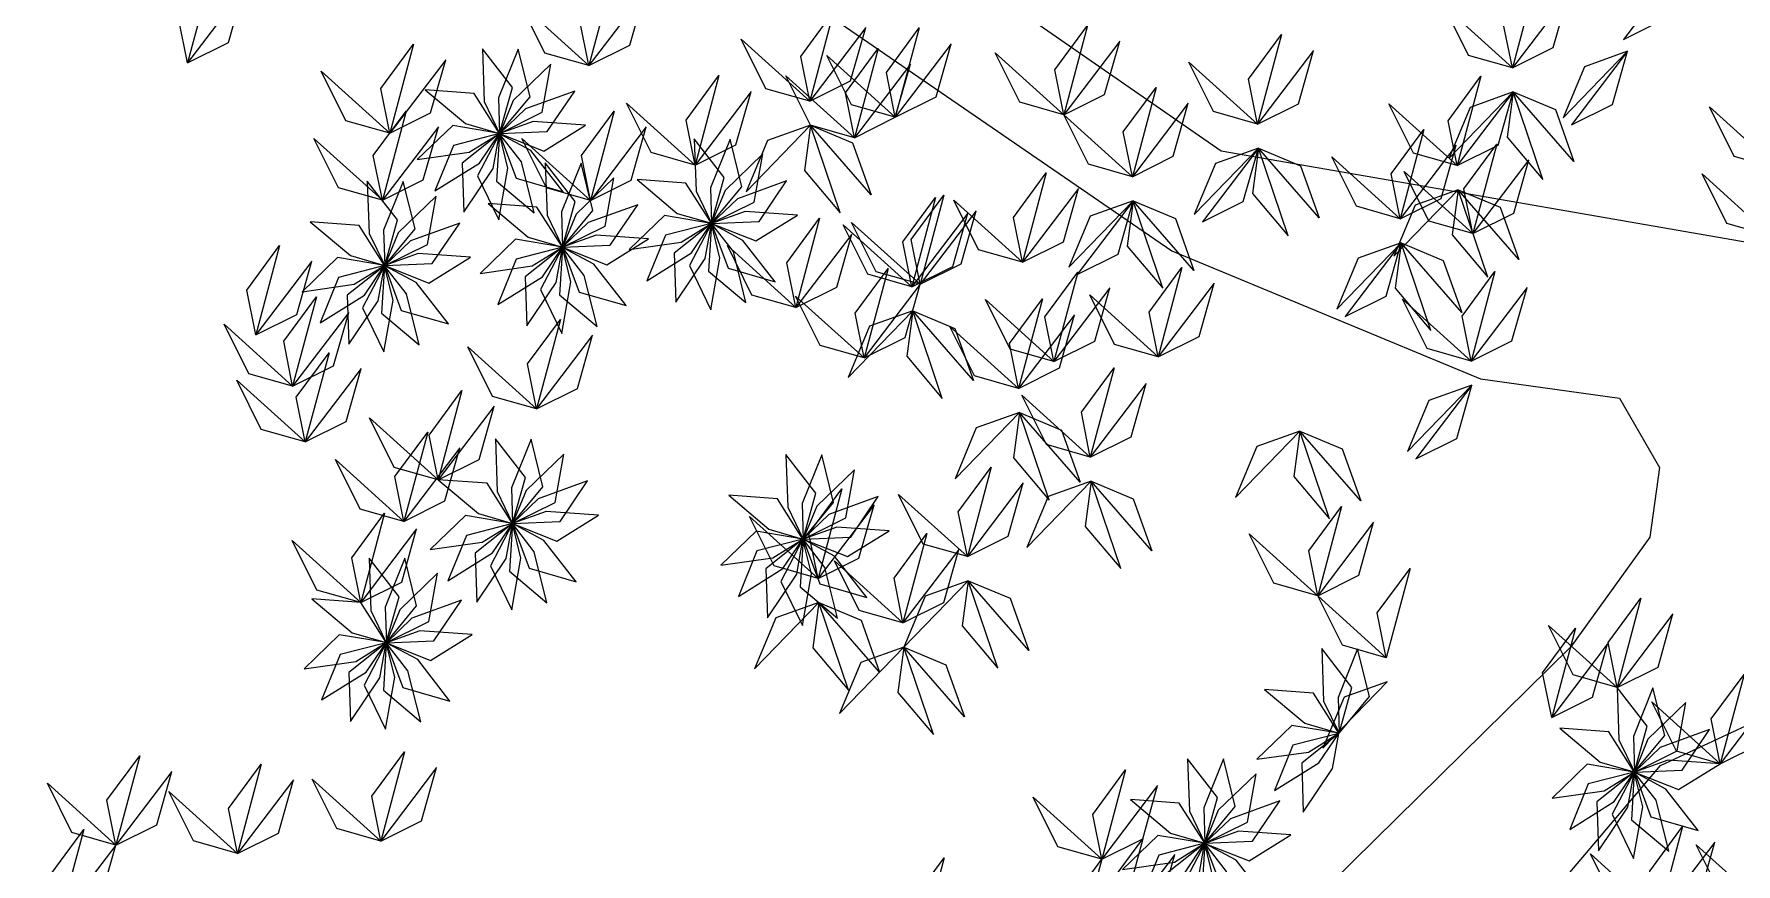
# Model space of a CAD drawing. Header units: inches. Extents: x -173 to 14008, y -3334 to 10368.
# Drawn here: x 12188.2 to 12298.7, y 662.4 to 716.3 of the extents above; entities that cross this region are included whole.
import ezdxf

# ---------------------------------------------------------------- set-up
doc = ezdxf.new("R2010")
doc.units = ezdxf.units.IN
doc.header["$MEASUREMENT"] = 0
doc.layers.add('ARREDAMENTO', color=8, linetype='Continuous', lineweight=18)

msp = doc.modelspace()

# ---------------------------------------------------------------- linework, layer by layer
at = {"layer": 'ARREDAMENTO', "linetype": 'Continuous', "lineweight": 0}
for points in [[(12333.93, 801.79), (12323.2, 741.14), (12305.3, 701.74), (12265.3, 708.68), (12224.57, 736.89), (12224.47, 762.68), (12218.58, 786.52)], [(12172.25, 761.19), (12216.76, 756.85), (12220.08, 731.07), (12262.1, 702.22), (12282.12, 693.91), (12291.15, 692.66), (12293.75, 688.15), (12293.12, 683.64), (12287.99, 676.52), (12259.72, 648.69), (12239.79, 634.43), (12211.45, 625.94), (12192.1, 629.09), (12157.89, 637.98)], [(12228.35, 591.83), (12236.69, 602.18), (12243.09, 615.1), (12248.21, 625.43), (12256.56, 632.56), (12272.63, 645.52), (12282.27, 655.22), (12293.82, 668.81), (12302.19, 672.71), (12313.18, 665.66), (12326.12, 652.81), (12333.26, 641.23), (12330.82, 603.83), (12334.11, 587.72)]]:
    msp.add_lwpolyline(points, dxfattribs=at)
at = {"layer": 'ARREDAMENTO', "lineweight": 0}
for points in [[(12291.41, 715.92), (12294.06, 717.25), (12295.04, 720.7), (12291.41, 715.92)], [(12198.2, 714.41), (12197.62, 717.31), (12199.75, 720.2), (12198.2, 714.41)], [(12224.25, 714.23), (12223.67, 717.14), (12225.8, 720.03), (12224.25, 714.23)], [(12284.2, 714.09), (12283.61, 716.99), (12285.74, 719.88), (12284.2, 714.09)], [(12198.2, 714.41), (12200.86, 715.73), (12201.83, 719.18), (12198.2, 714.41)], [(12224.25, 714.23), (12221.4, 715.04), (12219.8, 718.25), (12224.25, 714.23)], [(12224.25, 714.23), (12226.91, 715.55), (12227.89, 719), (12224.25, 714.23)], [(12284.2, 714.09), (12281.35, 714.89), (12279.75, 718.11), (12284.2, 714.09)], [(12284.2, 714.09), (12286.85, 715.41), (12287.83, 718.86), (12284.2, 714.09)], [(12238.59, 711.93), (12238, 714.83), (12240.13, 717.72), (12238.59, 711.93)], [(12238.59, 711.93), (12235.73, 712.73), (12234.13, 715.95), (12238.59, 711.93)], [(12238.59, 711.93), (12241.24, 713.25), (12242.22, 716.7), (12238.59, 711.93)], [(12244.14, 710.88), (12243.56, 713.78), (12245.69, 716.67), (12244.14, 710.88)], [(12255.08, 711.04), (12254.49, 713.95), (12256.62, 716.84), (12255.08, 711.04)], [(12267.66, 710.44), (12267.07, 713.35), (12269.2, 716.24), (12267.66, 710.44)], [(12211.33, 709.84), (12210.74, 712.74), (12212.87, 715.63), (12211.33, 709.84)], [(12217.34, 715.31), (12217.46, 711.91), (12218.46, 709.83), (12219.29, 712.8), (12217.34, 715.31)], [(12219.67, 715.29), (12218.39, 712.13), (12218.46, 709.83), (12220.43, 712.21), (12219.67, 715.29)], [(12244.14, 710.88), (12241.29, 711.68), (12239.69, 714.89), (12244.14, 710.88)], [(12241.49, 709.55), (12240.91, 712.46), (12243.03, 715.35), (12241.49, 709.55)], [(12244.14, 710.88), (12246.8, 712.2), (12247.77, 715.65), (12244.14, 710.88)], [(12255.08, 711.04), (12252.22, 711.85), (12250.63, 715.06), (12255.08, 711.04)], [(12255.08, 711.04), (12257.73, 712.36), (12258.71, 715.82), (12255.08, 711.04)], [(12267.66, 710.44), (12270.31, 711.76), (12271.29, 715.21), (12267.66, 710.44)], [(12291.68, 715.16), (12288.88, 714.16), (12287.5, 710.85), (12291.68, 715.16)], [(12288.04, 710.39), (12290.7, 711.71), (12291.68, 715.16), (12288.04, 710.39)], [(12211.33, 709.84), (12208.48, 710.64), (12206.88, 713.86), (12211.33, 709.84)], [(12211.33, 709.84), (12213.98, 711.16), (12214.96, 714.61), (12211.33, 709.84)], [(12221.79, 714.33), (12219.34, 711.96), (12218.47, 709.83), (12221.23, 711.2), (12221.79, 714.33)], [(12241.49, 709.55), (12244.14, 710.88), (12245.12, 714.33), (12241.49, 709.55)], [(12267.66, 710.44), (12264.8, 711.25), (12263.2, 714.46), (12267.66, 710.44)], [(12213.63, 712.66), (12216.24, 710.47), (12218.45, 709.83), (12216.8, 712.43), (12213.63, 712.66)], [(12223.33, 712.58), (12220.13, 711.42), (12218.47, 709.82), (12221.55, 709.95), (12223.33, 712.58)], [(12231.15, 707.78), (12230.57, 710.69), (12232.69, 713.58), (12231.15, 707.78)], [(12241.49, 709.55), (12238.64, 710.36), (12237.04, 713.57), (12241.49, 709.55)], [(12259.53, 707.02), (12258.94, 709.93), (12261.07, 712.82), (12259.53, 707.02)], [(12280.62, 707.75), (12280.03, 710.65), (12282.16, 713.54), (12280.62, 707.75)], [(12231.15, 707.78), (12228.3, 708.59), (12226.7, 711.8), (12231.15, 707.78)], [(12231.15, 707.78), (12233.8, 709.1), (12234.78, 712.55), (12231.15, 707.78)], [(12259.53, 707.02), (12262.18, 708.35), (12263.16, 711.8), (12259.53, 707.02)], [(12280.62, 707.75), (12277.77, 708.55), (12276.17, 711.76), (12280.62, 707.75)], [(12284.25, 712.52), (12281.46, 711.52), (12280.08, 708.21), (12284.25, 712.52)], [(12280.62, 707.75), (12283.27, 709.07), (12284.25, 712.52), (12280.62, 707.75)], [(12284.25, 712.52), (12283.86, 709.58), (12286.18, 706.84), (12284.25, 712.52)], [(12284.25, 712.52), (12286.99, 711.38), (12288.19, 708), (12284.25, 712.52)], [(12301.44, 707.53), (12298.59, 708.34), (12296.99, 711.55), (12301.44, 707.53)], [(12210.85, 705.49), (12210.26, 708.39), (12212.39, 711.28), (12210.85, 705.49)], [(12224.04, 710.36), (12220.64, 710.6), (12218.47, 709.82), (12221.33, 708.68), (12224.04, 710.36)], [(12224.35, 705.48), (12223.77, 708.39), (12225.89, 711.28), (12224.35, 705.48)], [(12238.64, 710.36), (12235.85, 709.37), (12234.46, 706.05), (12238.64, 710.36)], [(12238.64, 710.36), (12238.25, 707.42), (12240.56, 704.68), (12238.64, 710.36)], [(12238.64, 710.36), (12241.37, 709.22), (12242.58, 705.84), (12238.64, 710.36)], [(12259.53, 707.02), (12256.68, 707.83), (12255.08, 711.04), (12259.53, 707.02)], [(12210.85, 705.49), (12208, 706.29), (12206.4, 709.5), (12210.85, 705.49)], [(12210.85, 705.49), (12213.5, 706.81), (12214.48, 710.26), (12210.85, 705.49)], [(12213.11, 708.13), (12216.49, 708.61), (12218.45, 709.82), (12215.41, 710.34), (12213.11, 708.13)], [(12214.26, 706.11), (12217.15, 707.91), (12218.45, 709.82), (12215.46, 709.05), (12214.26, 706.11)], [(12216.14, 704.72), (12218.04, 707.55), (12218.45, 709.82), (12216.03, 707.9), (12216.14, 704.72)], [(12218.41, 704.22), (12219, 707.57), (12218.45, 709.81), (12217.02, 707.08), (12218.41, 704.22)], [(12220.69, 704.68), (12219.87, 707.99), (12218.46, 709.81), (12218.26, 706.73), (12220.69, 704.68)], [(12222.59, 706.04), (12220.49, 708.72), (12218.46, 709.81), (12219.54, 706.92), (12222.59, 706.04)], [(12224.35, 705.48), (12221.5, 706.29), (12219.9, 709.5), (12224.35, 705.48)], [(12224.35, 705.48), (12227, 706.8), (12227.98, 710.25), (12224.35, 705.48)], [(12231.09, 709.48), (12231.21, 706.08), (12232.21, 704), (12233.04, 706.97), (12231.09, 709.48)], [(12233.42, 709.46), (12232.15, 706.3), (12232.22, 704), (12234.18, 706.37), (12233.42, 709.46)], [(12276.92, 704.29), (12276.34, 707.2), (12278.46, 710.09), (12276.92, 704.29)], [(12235.54, 708.5), (12233.09, 706.13), (12232.22, 704), (12234.98, 705.37), (12235.54, 708.5)], [(12267.71, 708.87), (12264.92, 707.88), (12263.54, 704.57), (12267.71, 708.87)], [(12264.08, 704.1), (12266.73, 705.42), (12267.71, 708.87), (12264.08, 704.1)], [(12267.71, 708.87), (12267.32, 705.93), (12269.64, 703.19), (12267.71, 708.87)], [(12267.71, 708.87), (12270.45, 707.73), (12271.65, 704.35), (12267.71, 708.87)], [(12276.92, 704.29), (12274.07, 705.1), (12272.47, 708.31), (12276.92, 704.29)], [(12276.92, 704.29), (12279.58, 705.61), (12280.55, 709.07), (12276.92, 704.29)], [(12281.63, 703.34), (12281.05, 706.24), (12283.18, 709.13), (12281.63, 703.34)], [(12221.42, 707.93), (12221.54, 704.53), (12222.54, 702.45), (12223.37, 705.42), (12221.42, 707.93)], [(12223.75, 707.91), (12222.47, 704.75), (12222.55, 702.45), (12224.51, 704.82), (12223.75, 707.91)], [(12252.4, 701.48), (12251.82, 704.38), (12253.94, 707.27), (12252.4, 701.48)], [(12281.63, 703.34), (12278.78, 704.14), (12277.18, 707.36), (12281.63, 703.34)], [(12281.63, 703.34), (12284.29, 704.66), (12285.27, 708.11), (12281.63, 703.34)], [(12300.96, 703.18), (12298.11, 703.99), (12296.51, 707.2), (12300.96, 703.18)], [(12209.87, 706.74), (12209.99, 703.34), (12211, 701.26), (12211.83, 704.23), (12209.87, 706.74)], [(12212.2, 706.72), (12210.93, 703.56), (12211, 701.26), (12212.97, 703.63), (12212.2, 706.72)], [(12225.87, 706.95), (12223.42, 704.58), (12222.55, 702.44), (12225.31, 703.82), (12225.87, 706.95)], [(12227.38, 706.83), (12229.99, 704.64), (12232.21, 704), (12230.55, 706.6), (12227.38, 706.83)], [(12237.09, 706.75), (12233.89, 705.59), (12232.22, 703.99), (12235.3, 704.12), (12237.09, 706.75)], [(12252.4, 701.48), (12255.05, 702.8), (12256.03, 706.25), (12252.4, 701.48)], [(12280.67, 706.18), (12277.88, 705.18), (12276.5, 701.87), (12280.67, 706.18)], [(12280.67, 706.18), (12280.28, 703.24), (12282.6, 700.5), (12280.67, 706.18)], [(12280.67, 706.18), (12283.41, 705.04), (12284.61, 701.66), (12280.67, 706.18)], [(12214.33, 705.76), (12211.87, 703.39), (12211, 701.25), (12213.77, 702.63), (12214.33, 705.76)], [(12217.71, 705.28), (12220.32, 703.09), (12222.54, 702.45), (12220.88, 705.05), (12217.71, 705.28)], [(12227.42, 705.2), (12224.21, 704.04), (12222.55, 702.44), (12225.63, 702.57), (12227.42, 705.2)], [(12245.21, 699.88), (12244.63, 702.79), (12246.76, 705.68), (12245.21, 699.88)], [(12245.75, 700.04), (12245.17, 702.94), (12247.3, 705.83), (12245.75, 700.04)], [(12252.4, 701.48), (12249.55, 702.28), (12247.95, 705.49), (12252.4, 701.48)], [(12259.58, 705.46), (12256.79, 704.46), (12255.41, 701.15), (12259.58, 705.46)], [(12255.95, 700.68), (12258.6, 702), (12259.58, 705.46), (12255.95, 700.68)], [(12259.58, 705.46), (12259.19, 702.52), (12261.51, 699.78), (12259.58, 705.46)], [(12259.58, 705.46), (12262.32, 704.32), (12263.52, 700.94), (12259.58, 705.46)], [(12206.16, 704.09), (12208.77, 701.9), (12210.99, 701.26), (12209.34, 703.86), (12206.16, 704.09)], [(12215.87, 704.01), (12212.67, 702.85), (12211, 701.25), (12214.08, 701.38), (12215.87, 704.01)], [(12226.87, 702.3), (12230.24, 702.78), (12232.2, 703.99), (12229.16, 704.51), (12226.87, 702.3)], [(12228.02, 700.27), (12230.91, 702.08), (12232.2, 703.99), (12229.22, 703.22), (12228.02, 700.27)], [(12229.89, 698.89), (12231.8, 701.72), (12232.21, 703.99), (12229.79, 702.07), (12229.89, 698.89)], [(12232.17, 698.39), (12232.76, 701.74), (12232.21, 703.98), (12230.78, 701.25), (12232.17, 698.39)], [(12234.45, 698.85), (12233.63, 702.16), (12232.21, 703.98), (12232.02, 700.9), (12234.45, 698.85)], [(12237.79, 704.53), (12234.39, 704.77), (12232.22, 703.99), (12235.09, 702.85), (12237.79, 704.53)], [(12236.35, 700.21), (12234.25, 702.89), (12232.22, 703.98), (12233.29, 701.09), (12236.35, 700.21)], [(12237.69, 698.53), (12237.1, 701.44), (12239.23, 704.33), (12237.69, 698.53)], [(12245.21, 699.88), (12242.36, 700.69), (12240.76, 703.9), (12245.21, 699.88)], [(12245.75, 700.04), (12242.9, 700.85), (12241.3, 704.06), (12245.75, 700.04)], [(12245.21, 699.88), (12247.87, 701.2), (12248.84, 704.65), (12245.21, 699.88)], [(12245.75, 700.04), (12248.41, 701.36), (12249.39, 704.81), (12245.75, 700.04)], [(12217.2, 700.75), (12220.57, 701.23), (12222.53, 702.44), (12219.49, 702.96), (12217.2, 700.75)], [(12228.12, 702.98), (12224.72, 703.22), (12222.55, 702.44), (12225.42, 701.3), (12228.12, 702.98)], [(12237.69, 698.53), (12240.34, 699.85), (12241.32, 703.3), (12237.69, 698.53)], [(12276.97, 702.72), (12274.18, 701.73), (12272.8, 698.42), (12276.97, 702.72)], [(12273.34, 697.95), (12276, 699.27), (12276.97, 702.72), (12273.34, 697.95)], [(12276.97, 702.72), (12276.58, 699.79), (12278.9, 697.04), (12276.97, 702.72)], [(12276.97, 702.72), (12279.71, 701.58), (12280.92, 698.2), (12276.97, 702.72)], [(12202.64, 696.77), (12202.05, 699.67), (12204.18, 702.56), (12202.64, 696.77)], [(12202.64, 696.77), (12205.29, 698.09), (12206.27, 701.54), (12202.64, 696.77)], [(12205.65, 699.56), (12209.02, 700.04), (12210.99, 701.25), (12207.94, 701.77), (12205.65, 699.56)], [(12216.57, 701.79), (12213.17, 702.03), (12211, 701.25), (12213.87, 700.11), (12216.57, 701.79)], [(12218.34, 698.72), (12221.24, 700.53), (12222.53, 702.44), (12219.54, 701.67), (12218.34, 698.72)], [(12220.22, 697.34), (12222.12, 700.16), (12222.53, 702.44), (12220.12, 700.52), (12220.22, 697.34)], [(12222.49, 696.84), (12223.09, 700.19), (12222.54, 702.43), (12221.11, 699.7), (12222.49, 696.84)], [(12224.78, 697.3), (12223.95, 700.61), (12222.54, 702.43), (12222.35, 699.35), (12224.78, 697.3)], [(12226.68, 698.66), (12224.58, 701.34), (12222.54, 702.43), (12223.62, 699.54), (12226.68, 698.66)], [(12237.69, 698.53), (12234.83, 699.34), (12233.24, 702.55), (12237.69, 698.53)], [(12206.8, 697.53), (12209.69, 699.34), (12210.99, 701.25), (12208, 700.48), (12206.8, 697.53)], [(12208.67, 696.15), (12210.58, 698.97), (12210.99, 701.24), (12208.57, 699.33), (12208.67, 696.15)], [(12210.95, 695.65), (12211.54, 699), (12210.99, 701.24), (12209.56, 698.51), (12210.95, 695.65)], [(12213.23, 696.11), (12212.41, 699.42), (12210.99, 701.24), (12210.8, 698.16), (12213.23, 696.11)], [(12215.13, 697.47), (12213.03, 700.15), (12211, 701.24), (12212.07, 698.35), (12215.13, 697.47)], [(12242.12, 695.26), (12241.54, 698.17), (12243.67, 701.06), (12242.12, 695.26)], [(12254.44, 695.04), (12253.85, 697.94), (12255.98, 700.83), (12254.44, 695.04)], [(12261.21, 695.34), (12260.62, 698.24), (12262.75, 701.13), (12261.21, 695.34)], [(12281.52, 695.06), (12280.93, 697.97), (12283.06, 700.86), (12281.52, 695.06)], [(12242.12, 695.26), (12244.78, 696.59), (12245.75, 700.04), (12242.12, 695.26)], [(12254.44, 695.04), (12257.09, 696.36), (12258.07, 699.81), (12254.44, 695.04)], [(12261.21, 695.34), (12258.36, 696.14), (12256.76, 699.35), (12261.21, 695.34)], [(12261.21, 695.34), (12263.86, 696.66), (12264.84, 700.11), (12261.21, 695.34)], [(12281.52, 695.06), (12284.17, 696.38), (12285.15, 699.84), (12281.52, 695.06)], [(12205.02, 693.43), (12204.44, 696.34), (12206.57, 699.23), (12205.02, 693.43)], [(12205.02, 693.43), (12207.68, 694.75), (12208.66, 698.21), (12205.02, 693.43)], [(12242.12, 695.26), (12239.27, 696.07), (12237.67, 699.28), (12242.12, 695.26)], [(12245.27, 698.31), (12242.47, 697.32), (12241.09, 694), (12245.27, 698.31)], [(12245.27, 698.31), (12244.88, 695.37), (12247.19, 692.63), (12245.27, 698.31)], [(12245.27, 698.31), (12248, 697.17), (12249.21, 693.79), (12245.27, 698.31)], [(12254.44, 695.04), (12251.59, 695.84), (12249.99, 699.05), (12254.44, 695.04)], [(12252.14, 693.29), (12251.56, 696.2), (12253.69, 699.09), (12252.14, 693.29)], [(12281.52, 695.06), (12278.66, 695.87), (12277.06, 699.08), (12281.52, 695.06)], [(12205.02, 693.43), (12202.17, 694.24), (12200.57, 697.45), (12205.02, 693.43)], [(12220.86, 691.96), (12220.27, 694.87), (12222.4, 697.76), (12220.86, 691.96)], [(12252.14, 693.29), (12249.29, 694.1), (12247.69, 697.31), (12252.14, 693.29)], [(12252.14, 693.29), (12254.8, 694.61), (12255.77, 698.06), (12252.14, 693.29)], [(12220.86, 691.96), (12223.51, 693.28), (12224.49, 696.74), (12220.86, 691.96)], [(12205.84, 689.81), (12205.26, 692.71), (12207.39, 695.6), (12205.84, 689.81)], [(12220.86, 691.96), (12218, 692.77), (12216.4, 695.98), (12220.86, 691.96)], [(12205.84, 689.81), (12202.99, 690.61), (12201.39, 693.83), (12205.84, 689.81)], [(12205.84, 689.81), (12208.5, 691.13), (12209.47, 694.58), (12205.84, 689.81)], [(12256.8, 688.83), (12256.22, 691.74), (12258.34, 694.63), (12256.8, 688.83)], [(12214.46, 687.36), (12213.88, 690.26), (12216.01, 693.15), (12214.46, 687.36)], [(12256.8, 688.83), (12253.95, 689.64), (12252.35, 692.85), (12256.8, 688.83)], [(12256.8, 688.83), (12259.45, 690.15), (12260.43, 693.61), (12256.8, 688.83)], [(12281.57, 693.5), (12278.78, 692.5), (12277.39, 689.19), (12281.57, 693.5)], [(12277.94, 688.72), (12280.59, 690.04), (12281.57, 693.5), (12277.94, 688.72)], [(12214.46, 687.36), (12217.12, 688.68), (12218.1, 692.13), (12214.46, 687.36)], [(12252.2, 691.72), (12249.4, 690.73), (12248.02, 687.42), (12252.2, 691.72)], [(12252.2, 691.72), (12251.81, 688.78), (12254.12, 686.04), (12252.2, 691.72)], [(12252.2, 691.72), (12254.93, 690.58), (12256.14, 687.2), (12252.2, 691.72)], [(12214.46, 687.36), (12211.61, 688.16), (12210.01, 691.38), (12214.46, 687.36)], [(12270.4, 690.51), (12267.61, 689.51), (12266.23, 686.2), (12270.4, 690.51)], [(12270.4, 690.51), (12270.01, 687.57), (12272.33, 684.83), (12270.4, 690.51)], [(12270.4, 690.51), (12273.14, 689.37), (12274.35, 685.99), (12270.4, 690.51)], [(12212.25, 684.66), (12211.66, 687.56), (12213.79, 690.45), (12212.25, 684.66)], [(12212.25, 684.66), (12214.9, 685.98), (12215.88, 689.43), (12212.25, 684.66)], [(12218.18, 690.01), (12218.29, 686.6), (12219.3, 684.52), (12220.13, 687.5), (12218.18, 690.01)], [(12220.51, 689.99), (12219.23, 686.83), (12219.3, 684.52), (12221.27, 686.9), (12220.51, 689.99)], [(12212.25, 684.66), (12209.4, 685.46), (12207.8, 688.67), (12212.25, 684.66)], [(12222.63, 689.02), (12220.18, 686.66), (12219.3, 684.52), (12222.07, 685.89), (12222.63, 689.02)], [(12237.04, 689), (12237.16, 685.59), (12238.16, 683.51), (12238.99, 686.49), (12237.04, 689)], [(12239.37, 688.98), (12238.09, 685.82), (12238.16, 683.51), (12240.13, 685.89), (12239.37, 688.98)], [(12214.46, 687.36), (12217.08, 685.17), (12219.29, 684.52), (12217.64, 687.13), (12214.46, 687.36)], [(12224.17, 687.28), (12220.97, 686.11), (12219.3, 684.52), (12222.39, 684.65), (12224.17, 687.28)], [(12241.49, 688.01), (12239.04, 685.65), (12238.17, 683.51), (12240.93, 684.88), (12241.49, 688.01)], [(12248.82, 682.38), (12248.23, 685.28), (12250.36, 688.17), (12248.82, 682.38)], [(12248.82, 682.38), (12251.47, 683.7), (12252.45, 687.15), (12248.82, 682.38)], [(12256.85, 687.27), (12254.06, 686.27), (12252.68, 682.96), (12256.85, 687.27)], [(12256.85, 687.27), (12256.46, 684.33), (12258.78, 681.59), (12256.85, 687.27)], [(12256.85, 687.27), (12259.59, 686.13), (12260.79, 682.75), (12256.85, 687.27)], [(12233.33, 686.35), (12235.94, 684.16), (12238.15, 683.51), (12236.5, 686.12), (12233.33, 686.35)], [(12243.03, 686.27), (12239.83, 685.1), (12238.17, 683.51), (12241.25, 683.64), (12243.03, 686.27)], [(12239.13, 680.96), (12238.54, 683.87), (12240.67, 686.76), (12239.13, 680.96)], [(12248.82, 682.38), (12245.96, 683.18), (12244.36, 686.4), (12248.82, 682.38)], [(12209.44, 679.4), (12208.86, 682.3), (12210.98, 685.19), (12209.44, 679.4)], [(12213.95, 682.83), (12217.33, 683.3), (12219.29, 684.52), (12216.25, 685.03), (12213.95, 682.83)], [(12224.87, 685.06), (12221.47, 685.29), (12219.3, 684.51), (12222.17, 683.38), (12224.87, 685.06)], [(12239.13, 680.96), (12236.27, 681.77), (12234.68, 684.98), (12239.13, 680.96)], [(12239.13, 680.96), (12241.78, 682.28), (12242.76, 685.73), (12239.13, 680.96)], [(12271.56, 679.83), (12270.98, 682.74), (12273.1, 685.63), (12271.56, 679.83)], [(12209.44, 679.4), (12212.1, 680.72), (12213.07, 684.17), (12209.44, 679.4)], [(12215.1, 680.8), (12217.99, 682.61), (12219.29, 684.51), (12216.3, 683.75), (12215.1, 680.8)], [(12216.97, 679.41), (12218.88, 682.24), (12219.29, 684.51), (12216.87, 682.59), (12216.97, 679.41)], [(12219.25, 678.91), (12219.84, 682.27), (12219.29, 684.51), (12217.86, 681.77), (12219.25, 678.91)], [(12221.53, 679.38), (12220.71, 682.68), (12219.3, 684.51), (12219.1, 681.43), (12221.53, 679.38)], [(12223.43, 680.73), (12221.33, 683.42), (12219.3, 684.51), (12220.37, 681.62), (12223.43, 680.73)], [(12232.81, 681.82), (12236.19, 682.29), (12238.15, 683.51), (12235.11, 684.02), (12232.81, 681.82)], [(12243.74, 684.05), (12240.34, 684.28), (12238.17, 683.5), (12241.03, 682.37), (12243.74, 684.05)], [(12244.64, 678.07), (12244.06, 680.98), (12246.18, 683.87), (12244.64, 678.07)], [(12271.56, 679.83), (12268.71, 680.64), (12267.11, 683.85), (12271.56, 679.83)], [(12271.56, 679.83), (12274.22, 681.16), (12275.19, 684.61), (12271.56, 679.83)], [(12209.44, 679.4), (12206.59, 680.2), (12204.99, 683.41), (12209.44, 679.4)], [(12233.96, 679.79), (12236.85, 681.6), (12238.15, 683.5), (12235.16, 682.74), (12233.96, 679.79)], [(12235.84, 678.4), (12237.74, 681.23), (12238.15, 683.5), (12235.73, 681.58), (12235.84, 678.4)], [(12238.11, 677.9), (12238.7, 681.26), (12238.15, 683.5), (12236.72, 680.76), (12238.11, 677.9)], [(12240.4, 678.37), (12239.57, 681.67), (12238.16, 683.5), (12237.96, 680.42), (12240.4, 678.37)], [(12242.29, 679.72), (12240.19, 682.41), (12238.16, 683.5), (12239.24, 680.61), (12242.29, 679.72)], [(12244.64, 678.07), (12247.3, 679.39), (12248.27, 682.84), (12244.64, 678.07)], [(12209.98, 682.28), (12210.1, 678.87), (12211.1, 676.79), (12211.93, 679.76), (12209.98, 682.28)], [(12212.31, 682.26), (12211.03, 679.1), (12211.11, 676.79), (12213.07, 679.17), (12212.31, 682.26)], [(12244.64, 678.07), (12241.79, 678.88), (12240.19, 682.09), (12244.64, 678.07)], [(12214.43, 681.29), (12211.98, 678.92), (12211.11, 676.79), (12213.87, 678.16), (12214.43, 681.29)], [(12248.87, 680.81), (12246.08, 679.81), (12244.69, 676.5), (12248.87, 680.81)], [(12248.87, 680.81), (12248.48, 677.87), (12250.79, 675.13), (12248.87, 680.81)], [(12248.87, 680.81), (12251.6, 679.67), (12252.81, 676.29), (12248.87, 680.81)], [(12276.01, 675.81), (12275.43, 678.72), (12277.56, 681.61), (12276.01, 675.81)], [(12206.27, 679.63), (12208.88, 677.43), (12211.1, 676.79), (12209.44, 679.4), (12206.27, 679.63)], [(12215.98, 679.55), (12212.77, 678.38), (12211.11, 676.78), (12214.19, 676.91), (12215.98, 679.55)], [(12276.01, 675.81), (12273.16, 676.62), (12271.56, 679.83), (12276.01, 675.81)], [(12290.99, 673.88), (12290.41, 676.79), (12292.54, 679.68), (12290.99, 673.88)], [(12239.18, 679.39), (12236.39, 678.4), (12235.01, 675.09), (12239.18, 679.39)], [(12239.18, 679.39), (12238.79, 676.45), (12241.11, 673.71), (12239.18, 679.39)], [(12239.18, 679.39), (12241.92, 678.25), (12243.12, 674.87), (12239.18, 679.39)], [(12290.99, 673.88), (12293.65, 675.2), (12294.62, 678.66), (12290.99, 673.88)], [(12205.76, 675.1), (12209.13, 675.57), (12211.09, 676.79), (12208.05, 677.3), (12205.76, 675.1)], [(12216.68, 677.32), (12213.28, 677.56), (12211.11, 676.78), (12213.98, 675.64), (12216.68, 677.32)], [(12286.75, 671.94), (12286.16, 674.84), (12288.29, 677.73), (12286.75, 671.94)], [(12290.99, 673.88), (12288.14, 674.69), (12286.54, 677.9), (12290.99, 673.88)], [(12206.9, 673.07), (12209.79, 674.87), (12211.09, 676.78), (12208.1, 676.01), (12206.9, 673.07)], [(12208.78, 671.68), (12210.68, 674.51), (12211.09, 676.78), (12208.68, 674.86), (12208.78, 671.68)], [(12211.05, 671.18), (12211.65, 674.54), (12211.1, 676.78), (12209.67, 674.04), (12211.05, 671.18)], [(12213.34, 671.65), (12212.51, 674.95), (12211.1, 676.77), (12210.91, 673.7), (12213.34, 671.65)], [(12215.23, 673), (12213.14, 675.69), (12211.1, 676.78), (12212.18, 673.88), (12215.23, 673)], [(12244.69, 676.5), (12241.9, 675.51), (12240.52, 672.19), (12244.69, 676.5)], [(12244.69, 676.5), (12244.3, 673.56), (12246.62, 670.82), (12244.69, 676.5)], [(12244.69, 676.5), (12247.43, 675.36), (12248.64, 671.98), (12244.69, 676.5)], [(12271.82, 676.4), (12271.94, 672.99), (12272.95, 670.91), (12273.78, 673.88), (12271.82, 676.4)], [(12274.15, 676.38), (12272.88, 673.22), (12272.95, 670.91), (12274.92, 673.29), (12274.15, 676.38)], [(12286.75, 671.94), (12289.4, 673.26), (12290.38, 676.71), (12286.75, 671.94)], [(12276.07, 674.25), (12273.27, 673.25), (12271.89, 669.94), (12276.07, 674.25)], [(12297.69, 668.93), (12297.11, 671.84), (12299.24, 674.73), (12297.69, 668.93)], [(12268.11, 673.75), (12270.72, 671.56), (12272.94, 670.91), (12271.29, 673.52), (12268.11, 673.75)], [(12290.99, 673.88), (12291.11, 670.48), (12292.12, 668.4), (12292.95, 671.37), (12290.99, 673.88)], [(12293.32, 673.86), (12292.05, 670.7), (12292.12, 668.4), (12294.09, 670.77), (12293.32, 673.86)], [(12295.45, 672.9), (12292.99, 670.53), (12292.12, 668.39), (12294.89, 669.77), (12295.45, 672.9)], [(12297.69, 668.93), (12294.84, 669.74), (12293.24, 672.95), (12297.69, 668.93)], [(12297.69, 668.93), (12300.35, 670.25), (12301.32, 673.7), (12297.69, 668.93)], [(12267.6, 669.22), (12270.97, 669.69), (12272.93, 670.91), (12269.89, 671.42), (12267.6, 669.22)], [(12268.75, 667.19), (12271.64, 668.99), (12272.93, 670.9), (12269.95, 670.14), (12268.75, 667.19)], [(12270.62, 665.8), (12272.53, 668.63), (12272.94, 670.9), (12270.52, 668.98), (12270.62, 665.8)], [(12287.28, 671.23), (12289.89, 669.04), (12292.11, 668.4), (12290.46, 671), (12287.28, 671.23)], [(12296.99, 671.15), (12293.79, 669.99), (12292.12, 668.39), (12295.21, 668.52), (12296.99, 671.15)], [(12210.74, 663.91), (12210.16, 666.82), (12212.28, 669.71), (12210.74, 663.91)], [(12193.55, 663.65), (12192.97, 666.56), (12195.1, 669.45), (12193.55, 663.65)], [(12193.55, 663.65), (12196.21, 664.97), (12197.18, 668.43), (12193.55, 663.65)], [(12201.44, 663.11), (12200.86, 666.02), (12202.99, 668.91), (12201.44, 663.11)], [(12210.74, 663.91), (12213.39, 665.23), (12214.37, 668.69), (12210.74, 663.91)], [(12257.54, 662.74), (12256.96, 665.64), (12259.09, 668.53), (12257.54, 662.74)], [(12263.11, 669.26), (12263.23, 665.85), (12264.23, 663.78), (12265.06, 666.75), (12263.11, 669.26)], [(12265.44, 669.24), (12264.17, 666.08), (12264.24, 663.77), (12266.2, 666.15), (12265.44, 669.24)], [(12286.77, 666.7), (12290.15, 667.18), (12292.11, 668.39), (12289.06, 668.91), (12286.77, 666.7)], [(12287.92, 664.67), (12290.81, 666.48), (12292.11, 668.39), (12289.12, 667.62), (12287.92, 664.67)], [(12289.79, 663.29), (12291.7, 666.11), (12292.11, 668.38), (12289.69, 666.47), (12289.79, 663.29)], [(12292.07, 662.79), (12292.66, 666.14), (12292.11, 668.38), (12290.68, 665.65), (12292.07, 662.79)], [(12294.35, 663.25), (12293.53, 666.56), (12292.11, 668.38), (12291.92, 665.3), (12294.35, 663.25)], [(12297.69, 668.93), (12294.29, 669.17), (12292.12, 668.39), (12294.99, 667.25), (12297.69, 668.93)], [(12296.25, 664.61), (12294.15, 667.29), (12292.12, 668.38), (12293.19, 665.49), (12296.25, 664.61)], [(12193.55, 663.65), (12190.7, 664.46), (12189.1, 667.67), (12193.55, 663.65)], [(12201.44, 663.11), (12204.1, 664.43), (12205.07, 667.89), (12201.44, 663.11)], [(12210.74, 663.91), (12207.89, 664.72), (12206.29, 667.93), (12210.74, 663.91)], [(12257.54, 662.74), (12260.2, 664.06), (12261.17, 667.51), (12257.54, 662.74)], [(12267.56, 668.28), (12265.11, 665.91), (12264.24, 663.77), (12267, 665.14), (12267.56, 668.28)], [(12201.44, 663.11), (12198.59, 663.92), (12196.99, 667.13), (12201.44, 663.11)], [(12257.54, 662.74), (12254.69, 663.54), (12253.09, 666.76), (12257.54, 662.74)], [(12259.4, 666.61), (12262.01, 664.42), (12264.23, 663.78), (12262.57, 666.38), (12259.4, 666.61)], [(12269.11, 666.53), (12265.91, 665.36), (12264.24, 663.77), (12267.32, 663.9), (12269.11, 666.53)], [(12189.92, 658.88), (12189.34, 661.78), (12191.47, 664.67), (12189.92, 658.88)], [(12258.65, 658.26), (12258.07, 661.17), (12260.2, 664.06), (12258.65, 658.26)], [(12258.89, 662.08), (12262.26, 662.55), (12264.22, 663.77), (12261.18, 664.28), (12258.89, 662.08)], [(12269.81, 664.31), (12266.41, 664.55), (12264.24, 663.76), (12267.11, 662.63), (12269.81, 664.31)], [(12293.71, 659.06), (12293.13, 661.97), (12295.25, 664.86), (12293.71, 659.06)], [(12189.92, 658.88), (12192.58, 660.2), (12193.55, 663.65), (12189.92, 658.88)], [(12258.65, 658.26), (12261.31, 659.58), (12262.29, 663.04), (12258.65, 658.26)], [(12260.04, 660.05), (12262.93, 661.86), (12264.22, 663.77), (12261.24, 663), (12260.04, 660.05)], [(12261.91, 658.67), (12263.82, 661.49), (12264.22, 663.76), (12261.81, 661.85), (12261.91, 658.67)], [(12264.19, 658.16), (12264.78, 661.52), (12264.23, 663.76), (12262.8, 661.03), (12264.19, 658.16)], [(12266.47, 658.63), (12265.65, 661.94), (12264.23, 663.76), (12264.04, 660.68), (12266.47, 658.63)], [(12268.37, 659.98), (12266.27, 662.67), (12264.24, 663.76), (12265.31, 660.87), (12268.37, 659.98)], [(12293.71, 659.06), (12290.86, 659.87), (12289.26, 663.08), (12293.71, 659.06)], [(12293.71, 659.06), (12296.36, 660.38), (12297.34, 663.84), (12293.71, 659.06)], [(12300.58, 659.66), (12297.72, 660.47), (12296.12, 663.68), (12300.58, 659.66)], [(12245.78, 657.03), (12245.19, 659.94), (12247.32, 662.83), (12245.78, 657.03)], [(12256, 656.94), (12255.42, 659.85), (12257.54, 662.74), (12256, 656.94)]]:
    msp.add_lwpolyline(points, dxfattribs=at)

doc.saveas('drawing.dxf')
